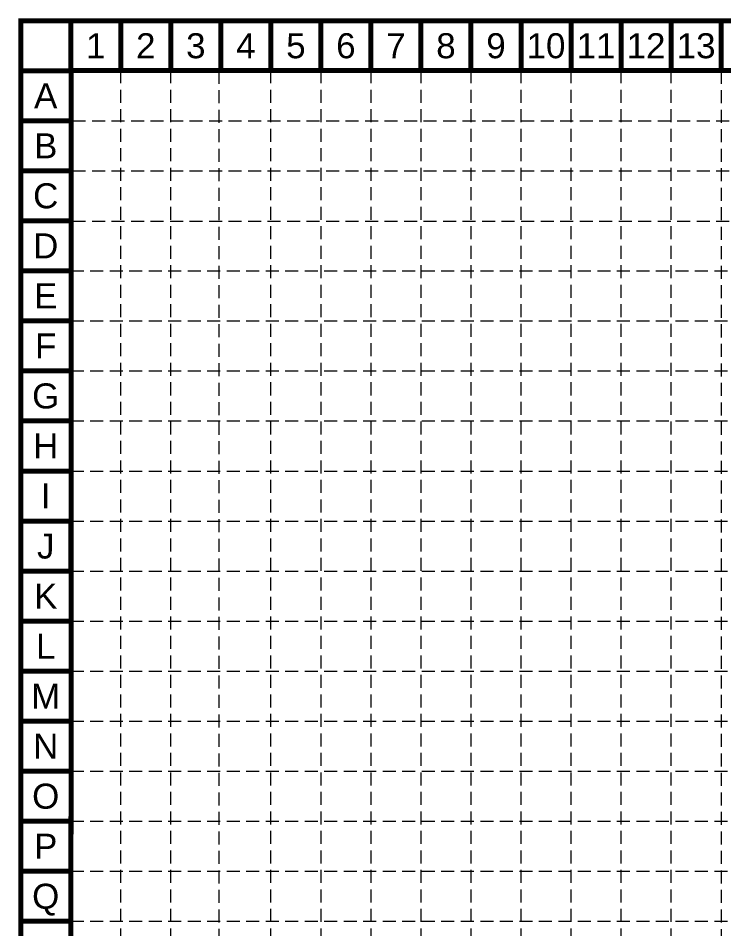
# Model space of a CAD drawing. Header units: inches. Extents: x 2601969 to 2606902, y 7033682 to 7036768.
# Drawn here: x 2601969 to 2603054, y 7035367 to 7036768 of the extents above; entities that cross this region are included whole.
import ezdxf
from ezdxf.enums import TextEntityAlignment as Align

# ---------------------------------------------------------------- set-up
doc = ezdxf.new("R2010")
doc.units = ezdxf.units.IN
doc.header["$MEASUREMENT"] = 0
doc.linetypes.add('HIDDEN', pattern=[0.375, 0.25, -0.125])
doc.layers.add('BASE', color=7, linetype='Continuous')
doc.layers.add('GRID', color=254, linetype='HIDDEN')
doc.styles.get("Standard").update_dxf_attribs({"font": 'ARIAL.TTF'})

msp = doc.modelspace()

# ---------------------------------------------------------------- linework, layer by layer
at = {"layer": 'BASE', "const_width": 7.7}
for points in [[(2601973, 7033685.8), (2606897.8, 7033685.8), (2606897.8, 7036763.8), (2601973, 7036763.8)], [(2602049.7, 7033762.7), (2606821, 7033762.6), (2606820.9, 7036686.9), (2602050.7, 7036687)]]:
    msp.add_lwpolyline(points, close=True, dxfattribs=at)
for points in [[(2602049.9, 7036686.8), (2602049.9, 7036763.8)], [(2602126.9, 7036686.8), (2602126.9, 7036763.8)], [(2602203.8, 7036686.8), (2602203.8, 7036763.8)], [(2602280.8, 7036686.8), (2602280.8, 7036763.8)], [(2602357.7, 7036686.8), (2602357.7, 7036763.8)], [(2602434.7, 7036686.8), (2602434.7, 7036763.8)], [(2602511.6, 7036686.8), (2602511.6, 7036763.8)], [(2602588.6, 7036686.8), (2602588.6, 7036763.8)], [(2602665.5, 7036686.8), (2602665.5, 7036763.8)], [(2602742.5, 7036686.8), (2602742.5, 7036763.8)], [(2602819.4, 7036686.8), (2602819.4, 7036763.8)], [(2602896.4, 7036686.8), (2602896.4, 7036763.8)], [(2602973.3, 7036686.8), (2602973.3, 7036763.8)], [(2603050.3, 7036686.8), (2603050.3, 7036763.8)], [(2602049.9, 7036686.8), (2601973, 7036686.8)], [(2602049.9, 7036609.9), (2601973, 7036609.9)], [(2602049.9, 7036532.9), (2601973, 7036532.9)], [(2602049.9, 7036456), (2601973, 7036456)], [(2602049.9, 7036379), (2601973, 7036379)], [(2602049.9, 7036302.1), (2601973, 7036302.1)], [(2602049.9, 7036225.1), (2601973, 7036225.1)], [(2602049.9, 7036148.2), (2601973, 7036148.2)], [(2602049.9, 7036071.2), (2601973, 7036071.2)], [(2602049.9, 7035994.3), (2601973, 7035994.3)], [(2602049.9, 7035917.3), (2602049.9, 7035994.3)], [(2602049.9, 7035917.3), (2601973, 7035917.3)], [(2602049.9, 7035840.4), (2601973, 7035840.4)], [(2602049.9, 7035763.4), (2601973, 7035763.4)], [(2602049.9, 7035686.5), (2601973, 7035686.5)], [(2602049.9, 7035609.5), (2601973, 7035609.5)], [(2602049.9, 7035532.6), (2601973, 7035532.6)], [(2602049.9, 7035455.6), (2601973, 7035455.6)], [(2602049.9, 7035378.7), (2601973, 7035378.7)]]:
    msp.add_lwpolyline(points, dxfattribs=at)
at = {"layer": 'GRID', "color": 252, "linetype": 'HIDDEN', "lineweight": 0, "ltscale": 80}
for p, q in [((2602126.6, 7036687.6), (2602126.6, 7033993.2)), ((2602203.5, 7036687.6), (2602203.5, 7033993.2)), ((2602277.6, 7036686.9), (2602277.6, 7033993.2)), ((2602357.4, 7036687.6), (2602357.4, 7033993.2)), ((2602434.4, 7036687.6), (2602434.4, 7033993.2)), ((2602511.3, 7036687.6), (2602511.3, 7033993.2)), ((2602588.3, 7036687.6), (2602588.3, 7033993.2)), ((2602665.2, 7036687.6), (2602665.2, 7033993.2)), ((2602742.2, 7036687.6), (2602742.2, 7033993.2)), ((2602819.1, 7036687.6), (2602819.1, 7033993.2)), ((2602896.1, 7036687.6), (2602896.1, 7033993.2)), ((2602973, 7036687.6), (2602973, 7033993.2)), ((2603050.3, 7036686.8), (2603050.3, 7033993.2)), ((2602052.7, 7036609.6), (2606823.6, 7036609.6)), ((2602052.7, 7036532.7), (2606823.6, 7036532.7)), ((2602052.7, 7036455.7), (2606823.6, 7036455.7)), ((2602049.9, 7036379), (2606820.8, 7036379)), ((2602049.9, 7036302.1), (2606820.8, 7036302.1)), ((2602049.9, 7036225.1), (2606820.8, 7036225.1)), ((2602049.9, 7036148.2), (2606820.8, 7036148.2)), ((2602049.9, 7036071.2), (2606820.8, 7036071.2)), ((2602049.9, 7035994.3), (2606820.8, 7035994.3)), ((2602049.9, 7035917.3), (2606820.8, 7035917.3)), ((2602049.9, 7035840.4), (2606820.8, 7035840.4)), ((2602049.9, 7035763.4), (2606820.8, 7035763.4)), ((2602049.9, 7035686.5), (2606820.8, 7035686.5)), ((2602049.9, 7035609.5), (2606820.8, 7035609.5)), ((2602049.9, 7035532.6), (2606820.8, 7035532.6)), ((2602049.9, 7035455.6), (2606820.8, 7035455.6)), ((2602049.9, 7035378.7), (2606820.8, 7035378.7))]:
    msp.add_line(p, q, dxfattribs=at)

# ---------------------------------------------------------------- texts
at = {"layer": 'BASE'}
for s, height, p in [('1', 38.5, (2602088.4, 7036725.3)), ('2', 38.5, (2602165.3, 7036725.3)), ('3', 38.5, (2602242.3, 7036725.3)), ('4', 38.5, (2602319.2, 7036725.3)), ('5', 38.5, (2602396.2, 7036725.3)), ('6', 38.5, (2602473.1, 7036725.3)), ('7', 38.5, (2602550.1, 7036725.3)), ('8', 38.5, (2602627, 7036725.3)), ('9', 38.5, (2602704, 7036725.3)), ('10', 38.48, (2602780.9, 7036725.3)), ('11', 38.48, (2602857.9, 7036725.3)), ('12', 38.48, (2602934.8, 7036725.3)), ('13', 38.48, (2603011.8, 7036725.3)), ('A', 38.5, (2602011.4, 7036648.4)), ('B', 38.5, (2602011.4, 7036571.4)), ('C', 38.5, (2602011.4, 7036494.5)), ('D', 38.5, (2602011.4, 7036417.5)), ('E', 38.5, (2602011.4, 7036340.6)), ('F', 38.5, (2602011.4, 7036263.6)), ('G', 38.5, (2602011.4, 7036186.7)), ('H', 38.5, (2602011.4, 7036109.7)), ('I', 38.5, (2602011.4, 7036032.8)), ('J', 38.5, (2602011.4, 7035955.8)), ('K', 38.5, (2602011.4, 7035878.9)), ('L', 38.5, (2602011.4, 7035801.9)), ('M', 38.5, (2602011.4, 7035725)), ('N', 38.5, (2602011.4, 7035648)), ('O', 38.5, (2602011.4, 7035571.1)), ('P', 38.5, (2602011.4, 7035494.1)), ('Q', 38.5, (2602011.4, 7035417.2))]:
    msp.add_text(s, height=height, dxfattribs=at).set_placement(p, align=Align.MIDDLE_CENTER)

doc.saveas('drawing.dxf')
